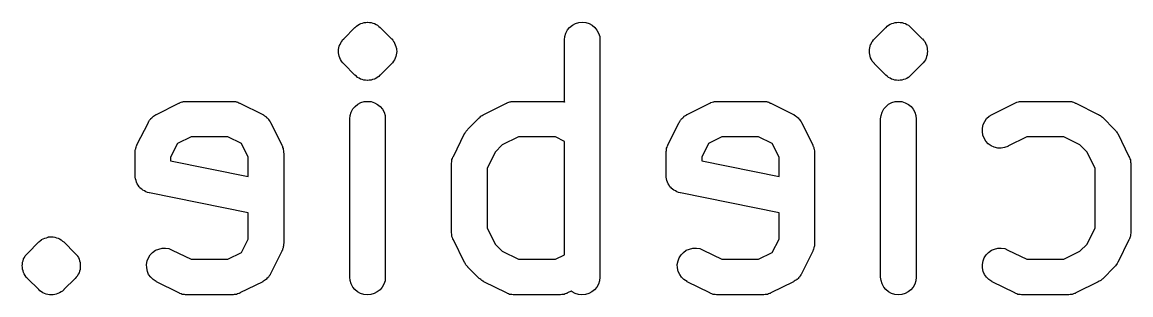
# Model space of a CAD drawing. Extents: x 131.5 to 184.4, y -145.8 to -137.7.
# Drawn here: x 131.51 to 136.184, y -145.467 to -144.317 of the extents above; entities that cross this region are included whole.
import ezdxf

# ---------------------------------------------------------------- set-up
doc = ezdxf.new("R2010")
doc.units = 0
doc.layers.add('BLACK', color=7, linetype='CONTINUOUS')

msp = doc.modelspace()

# ---------------------------------------------------------------- linework, layer by layer
at = {"layer": 'BLACK', "linetype": 'CONTINUOUS'}
for p, q in [((132.919, -144.334), (132.925, -144.33)), ((132.925, -144.329), (132.932, -144.326)), ((132.925, -144.33), (132.925, -144.329)), ((132.925, -144.33), (132.925, -144.33)), ((132.925, -144.33), (132.925, -144.33)), ((132.925, -144.33), (132.925, -144.33)), ((132.932, -144.326), (132.938, -144.323)), ((132.938, -144.323), (132.945, -144.321)), ((132.938, -144.323), (132.938, -144.323)), ((132.938, -144.323), (132.938, -144.323)), ((132.938, -144.323), (132.938, -144.323)), ((132.938, -144.323), (132.938, -144.323)), ((132.945, -144.321), (132.952, -144.319)), ((132.952, -144.319), (132.959, -144.318)), ((132.952, -144.319), (132.952, -144.319)), ((132.952, -144.319), (132.952, -144.319)), ((132.952, -144.319), (132.952, -144.319)), ((132.952, -144.319), (132.952, -144.319)), ((132.959, -144.318), (132.966, -144.317)), ((132.966, -144.317), (132.967, -144.317)), ((132.967, -144.317), (132.967, -144.317)), ((132.967, -144.317), (132.967, -144.317)), ((132.967, -144.317), (132.967, -144.317)), ((132.967, -144.317), (132.974, -144.318)), ((132.974, -144.318), (132.981, -144.319)), ((132.981, -144.319), (132.981, -144.319)), ((132.981, -144.319), (132.981, -144.319)), ((132.981, -144.319), (132.981, -144.319)), ((132.981, -144.319), (132.982, -144.319)), ((132.982, -144.319), (132.988, -144.321)), ((132.988, -144.321), (132.995, -144.323)), ((132.995, -144.323), (132.995, -144.323)), ((132.995, -144.323), (132.995, -144.323)), ((132.995, -144.323), (132.995, -144.323)), ((132.995, -144.323), (132.995, -144.323)), ((132.995, -144.323), (133.002, -144.327)), ((133.002, -144.327), (133.008, -144.33)), ((133.008, -144.33), (133.008, -144.33)), ((133.008, -144.33), (133.008, -144.33)), ((133.008, -144.33), (133.008, -144.33)), ((133.008, -144.33), (133.008, -144.33)), ((133.008, -144.33), (133.014, -144.335)), ((133.818, -144.339), (133.83, -144.33)), ((133.83, -144.33), (133.843, -144.323)), ((133.843, -144.323), (133.857, -144.319)), ((133.857, -144.319), (133.871, -144.317)), ((133.871, -144.317), (133.886, -144.319)), ((133.886, -144.319), (133.9, -144.323)), ((133.9, -144.323), (133.913, -144.33)), ((133.913, -144.33), (133.924, -144.34)), ((135.157, -144.334), (135.163, -144.33)), ((135.163, -144.329), (135.17, -144.326)), ((135.163, -144.33), (135.163, -144.329)), ((135.163, -144.33), (135.163, -144.33)), ((135.163, -144.33), (135.163, -144.33)), ((135.163, -144.33), (135.163, -144.33)), ((135.17, -144.326), (135.176, -144.323)), ((135.176, -144.323), (135.183, -144.321)), ((135.176, -144.323), (135.176, -144.323)), ((135.176, -144.323), (135.176, -144.323)), ((135.176, -144.323), (135.176, -144.323)), ((135.176, -144.323), (135.176, -144.323)), ((135.183, -144.321), (135.19, -144.319)), ((135.19, -144.319), (135.198, -144.318)), ((135.19, -144.319), (135.19, -144.319)), ((135.19, -144.319), (135.19, -144.319)), ((135.19, -144.319), (135.19, -144.319)), ((135.19, -144.319), (135.19, -144.319)), ((135.198, -144.318), (135.205, -144.317)), ((135.205, -144.317), (135.205, -144.317)), ((135.205, -144.317), (135.205, -144.317)), ((135.205, -144.317), (135.205, -144.317)), ((135.205, -144.317), (135.212, -144.318)), ((135.205, -144.317), (135.205, -144.317)), ((135.212, -144.318), (135.219, -144.319)), ((135.219, -144.319), (135.219, -144.319)), ((135.219, -144.319), (135.219, -144.319)), ((135.219, -144.319), (135.219, -144.319)), ((135.219, -144.319), (135.22, -144.319)), ((135.22, -144.319), (135.226, -144.321)), ((135.226, -144.321), (135.233, -144.323)), ((135.233, -144.323), (135.233, -144.323)), ((135.233, -144.323), (135.233, -144.323)), ((135.233, -144.323), (135.233, -144.323)), ((135.233, -144.323), (135.234, -144.323)), ((135.234, -144.323), (135.24, -144.327)), ((135.24, -144.327), (135.246, -144.33)), ((135.246, -144.33), (135.246, -144.33)), ((135.246, -144.33), (135.246, -144.33)), ((135.246, -144.33), (135.246, -144.33)), ((135.246, -144.33), (135.246, -144.33)), ((135.246, -144.33), (135.252, -144.335)), ((132.866, -144.387), (132.913, -144.339)), ((132.913, -144.339), (132.914, -144.339)), ((132.914, -144.339), (132.919, -144.334)), ((132.914, -144.339), (132.914, -144.339)), ((132.914, -144.339), (132.914, -144.339)), ((132.914, -144.339), (132.914, -144.339)), ((132.914, -144.339), (132.914, -144.339)), ((132.914, -144.339), (132.914, -144.339)), ((132.914, -144.339), (132.914, -144.339)), ((133.014, -144.335), (133.019, -144.339)), ((133.019, -144.339), (133.067, -144.387)), ((133.796, -144.391), (133.798, -144.377)), ((133.798, -144.377), (133.802, -144.363)), ((133.802, -144.363), (133.809, -144.35)), ((133.809, -144.35), (133.818, -144.339)), ((133.924, -144.34), (133.933, -144.351)), ((133.933, -144.351), (133.94, -144.364)), ((133.94, -144.364), (133.945, -144.378)), ((133.945, -144.378), (133.946, -144.392)), ((135.104, -144.387), (135.151, -144.339)), ((135.151, -144.339), (135.152, -144.339)), ((135.152, -144.339), (135.157, -144.334)), ((135.152, -144.339), (135.152, -144.339)), ((135.152, -144.339), (135.152, -144.339)), ((135.152, -144.339), (135.152, -144.339)), ((135.152, -144.339), (135.152, -144.339)), ((135.152, -144.339), (135.152, -144.339)), ((135.152, -144.339), (135.152, -144.339)), ((135.252, -144.335), (135.257, -144.339)), ((135.257, -144.339), (135.305, -144.387)), ((132.844, -144.432), (132.845, -144.425)), ((132.845, -144.425), (132.847, -144.418)), ((132.845, -144.425), (132.845, -144.425)), ((132.845, -144.425), (132.845, -144.425)), ((132.847, -144.418), (132.849, -144.411)), ((132.849, -144.411), (132.849, -144.411)), ((132.849, -144.411), (132.85, -144.411)), ((132.85, -144.411), (132.853, -144.404)), ((132.853, -144.404), (132.856, -144.398)), ((132.856, -144.398), (132.856, -144.398)), ((132.856, -144.398), (132.857, -144.398)), ((132.857, -144.398), (132.861, -144.392)), ((132.861, -144.392), (132.866, -144.387)), ((133.067, -144.387), (133.067, -144.387)), ((133.067, -144.387), (133.067, -144.387)), ((133.067, -144.387), (133.067, -144.387)), ((133.067, -144.387), (133.068, -144.388)), ((133.068, -144.388), (133.072, -144.393)), ((133.072, -144.393), (133.076, -144.399)), ((133.076, -144.399), (133.077, -144.399)), ((133.077, -144.399), (133.077, -144.399)), ((133.077, -144.399), (133.08, -144.405)), ((133.08, -144.405), (133.083, -144.412)), ((133.083, -144.412), (133.083, -144.412)), ((133.083, -144.412), (133.083, -144.412)), ((133.083, -144.412), (133.085, -144.419)), ((133.085, -144.419), (133.087, -144.426)), ((133.087, -144.426), (133.087, -144.426)), ((133.087, -144.426), (133.088, -144.426)), ((133.088, -144.426), (133.088, -144.433)), ((133.796, -144.392), (133.796, -144.391)), ((133.796, -144.654), (133.796, -144.392)), ((133.946, -144.392), (133.946, -145.392)), ((135.082, -144.432), (135.083, -144.425)), ((135.083, -144.425), (135.085, -144.418)), ((135.083, -144.425), (135.083, -144.425)), ((135.083, -144.425), (135.083, -144.425)), ((135.085, -144.418), (135.087, -144.411)), ((135.087, -144.411), (135.088, -144.411)), ((135.088, -144.411), (135.091, -144.404)), ((135.088, -144.411), (135.088, -144.411)), ((135.091, -144.404), (135.094, -144.398)), ((135.094, -144.398), (135.095, -144.398)), ((135.095, -144.398), (135.099, -144.392)), ((135.095, -144.398), (135.095, -144.398)), ((135.099, -144.392), (135.104, -144.387)), ((135.305, -144.387), (135.305, -144.387)), ((135.305, -144.387), (135.305, -144.387)), ((135.305, -144.387), (135.305, -144.387)), ((135.305, -144.387), (135.306, -144.388)), ((135.306, -144.388), (135.31, -144.393)), ((135.31, -144.393), (135.315, -144.399)), ((135.315, -144.399), (135.315, -144.399)), ((135.315, -144.399), (135.315, -144.399)), ((135.315, -144.399), (135.318, -144.405)), ((135.318, -144.405), (135.321, -144.412)), ((135.321, -144.412), (135.321, -144.412)), ((135.321, -144.412), (135.322, -144.412)), ((135.322, -144.412), (135.324, -144.419)), ((135.324, -144.419), (135.326, -144.426)), ((135.326, -144.426), (135.326, -144.426)), ((135.326, -144.426), (135.326, -144.426)), ((135.326, -144.426), (135.326, -144.433)), ((132.844, -144.439), (132.844, -144.432)), ((132.844, -144.44), (132.844, -144.439)), ((132.844, -144.439), (132.844, -144.439)), ((132.844, -144.447), (132.844, -144.44)), ((132.845, -144.454), (132.844, -144.447)), ((132.847, -144.461), (132.845, -144.454)), ((132.845, -144.454), (132.845, -144.454)), ((132.845, -144.454), (132.845, -144.454)), ((132.849, -144.468), (132.847, -144.461)), ((132.852, -144.475), (132.849, -144.468)), ((132.849, -144.468), (132.849, -144.468)), ((132.849, -144.468), (132.849, -144.468)), ((133.083, -144.469), (133.079, -144.476)), ((133.085, -144.462), (133.083, -144.469)), ((133.083, -144.469), (133.083, -144.469)), ((133.083, -144.469), (133.083, -144.469)), ((133.087, -144.455), (133.085, -144.462)), ((133.088, -144.448), (133.087, -144.455)), ((133.087, -144.455), (133.087, -144.455)), ((133.087, -144.455), (133.087, -144.455)), ((133.088, -144.433), (133.089, -144.44)), ((133.089, -144.441), (133.088, -144.448)), ((133.089, -144.44), (133.089, -144.441)), ((133.089, -144.441), (133.089, -144.441)), ((135.082, -144.439), (135.082, -144.432)), ((135.082, -144.44), (135.082, -144.439)), ((135.082, -144.439), (135.082, -144.439)), ((135.082, -144.447), (135.082, -144.44)), ((135.083, -144.454), (135.082, -144.447)), ((135.085, -144.461), (135.083, -144.454)), ((135.083, -144.454), (135.083, -144.454)), ((135.083, -144.454), (135.083, -144.454)), ((135.087, -144.468), (135.085, -144.461)), ((135.091, -144.475), (135.087, -144.468)), ((135.087, -144.468), (135.087, -144.468)), ((135.087, -144.468), (135.087, -144.468)), ((135.321, -144.469), (135.318, -144.476)), ((135.323, -144.462), (135.321, -144.469)), ((135.321, -144.469), (135.321, -144.469)), ((135.321, -144.469), (135.321, -144.469)), ((135.325, -144.455), (135.323, -144.462)), ((135.326, -144.448), (135.325, -144.455)), ((135.325, -144.455), (135.325, -144.455)), ((135.325, -144.455), (135.325, -144.455)), ((135.326, -144.433), (135.327, -144.44)), ((135.327, -144.441), (135.326, -144.448)), ((135.327, -144.44), (135.327, -144.441)), ((135.327, -144.441), (135.327, -144.441)), ((132.856, -144.481), (132.852, -144.475)), ((132.86, -144.487), (132.856, -144.481)), ((132.856, -144.481), (132.856, -144.481)), ((132.856, -144.481), (132.856, -144.481)), ((132.865, -144.492), (132.86, -144.487)), ((132.865, -144.493), (132.865, -144.492)), ((132.866, -144.493), (132.865, -144.493)), ((132.865, -144.493), (132.865, -144.493)), ((132.865, -144.493), (132.865, -144.493)), ((132.913, -144.541), (132.866, -144.493)), ((133.067, -144.493), (133.019, -144.541)), ((133.071, -144.488), (133.067, -144.493)), ((133.076, -144.482), (133.071, -144.488)), ((133.079, -144.476), (133.076, -144.482)), ((133.076, -144.482), (133.076, -144.482)), ((133.076, -144.482), (133.076, -144.482)), ((135.094, -144.481), (135.091, -144.475)), ((135.099, -144.487), (135.094, -144.481)), ((135.094, -144.481), (135.094, -144.481)), ((135.094, -144.481), (135.094, -144.481)), ((135.103, -144.492), (135.099, -144.487)), ((135.103, -144.493), (135.103, -144.492)), ((135.104, -144.493), (135.103, -144.493)), ((135.103, -144.493), (135.103, -144.493)), ((135.103, -144.493), (135.103, -144.493)), ((135.151, -144.541), (135.104, -144.493)), ((135.305, -144.493), (135.257, -144.541)), ((135.309, -144.488), (135.305, -144.493)), ((135.314, -144.482), (135.309, -144.488)), ((135.318, -144.476), (135.314, -144.482)), ((135.314, -144.482), (135.314, -144.482)), ((135.314, -144.482), (135.314, -144.482)), ((132.919, -144.545), (132.913, -144.541)), ((132.924, -144.55), (132.919, -144.545)), ((132.931, -144.553), (132.924, -144.55)), ((132.924, -144.55), (132.924, -144.55)), ((132.924, -144.55), (132.924, -144.55)), ((132.924, -144.55), (132.924, -144.55)), ((132.924, -144.55), (132.924, -144.55)), ((132.937, -144.557), (132.931, -144.553)), ((132.944, -144.559), (132.937, -144.557)), ((132.937, -144.557), (132.937, -144.557)), ((132.937, -144.557), (132.937, -144.557)), ((132.937, -144.557), (132.937, -144.557)), ((132.937, -144.557), (132.937, -144.557)), ((132.951, -144.561), (132.944, -144.559)), ((132.958, -144.562), (132.951, -144.561)), ((132.951, -144.561), (132.951, -144.561)), ((132.951, -144.561), (132.951, -144.561)), ((132.951, -144.561), (132.951, -144.561)), ((132.951, -144.561), (132.951, -144.561)), ((132.965, -144.563), (132.958, -144.562)), ((132.966, -144.563), (132.965, -144.563)), ((132.973, -144.562), (132.966, -144.563)), ((132.966, -144.563), (132.966, -144.563)), ((132.966, -144.563), (132.966, -144.563)), ((132.966, -144.563), (132.966, -144.563)), ((132.98, -144.561), (132.973, -144.562)), ((132.981, -144.561), (132.98, -144.561)), ((132.98, -144.561), (132.98, -144.561)), ((132.98, -144.561), (132.98, -144.561)), ((132.98, -144.561), (132.98, -144.561)), ((132.987, -144.559), (132.981, -144.561)), ((132.994, -144.557), (132.987, -144.559)), ((132.995, -144.557), (132.994, -144.557)), ((132.994, -144.557), (132.994, -144.557)), ((132.994, -144.557), (132.994, -144.557)), ((132.994, -144.557), (132.994, -144.557)), ((133.001, -144.554), (132.995, -144.557)), ((133.007, -144.551), (133.001, -144.554)), ((133.013, -144.546), (133.007, -144.55)), ((133.007, -144.55), (133.007, -144.55)), ((133.007, -144.55), (133.007, -144.55)), ((133.007, -144.55), (133.007, -144.55)), ((133.007, -144.55), (133.007, -144.551)), ((133.018, -144.541), (133.013, -144.546)), ((133.019, -144.541), (133.018, -144.541)), ((133.019, -144.541), (133.019, -144.541)), ((133.019, -144.541), (133.019, -144.541)), ((133.019, -144.541), (133.019, -144.541)), ((133.019, -144.541), (133.019, -144.541)), ((133.019, -144.541), (133.019, -144.541)), ((133.019, -144.541), (133.019, -144.541)), ((135.157, -144.545), (135.151, -144.541)), ((135.162, -144.55), (135.157, -144.545)), ((135.163, -144.55), (135.162, -144.55)), ((135.162, -144.55), (135.162, -144.55)), ((135.162, -144.55), (135.162, -144.55)), ((135.162, -144.55), (135.162, -144.55)), ((135.169, -144.553), (135.163, -144.55)), ((135.175, -144.557), (135.169, -144.553)), ((135.182, -144.559), (135.175, -144.557)), ((135.175, -144.557), (135.175, -144.557)), ((135.175, -144.557), (135.175, -144.557)), ((135.175, -144.557), (135.175, -144.557)), ((135.175, -144.557), (135.175, -144.557)), ((135.189, -144.561), (135.182, -144.559)), ((135.196, -144.562), (135.189, -144.561)), ((135.189, -144.561), (135.189, -144.561)), ((135.189, -144.561), (135.189, -144.561)), ((135.189, -144.561), (135.189, -144.561)), ((135.189, -144.561), (135.189, -144.561)), ((135.203, -144.563), (135.196, -144.562)), ((135.204, -144.563), (135.203, -144.563)), ((135.211, -144.562), (135.204, -144.563)), ((135.204, -144.563), (135.204, -144.563)), ((135.204, -144.563), (135.204, -144.563)), ((135.204, -144.563), (135.204, -144.563)), ((135.218, -144.561), (135.211, -144.562)), ((135.219, -144.561), (135.218, -144.561)), ((135.218, -144.561), (135.218, -144.561)), ((135.218, -144.561), (135.218, -144.561)), ((135.218, -144.561), (135.218, -144.561)), ((135.225, -144.559), (135.219, -144.561)), ((135.232, -144.557), (135.225, -144.559)), ((135.233, -144.557), (135.232, -144.557)), ((135.232, -144.557), (135.232, -144.557)), ((135.232, -144.557), (135.232, -144.557)), ((135.232, -144.557), (135.232, -144.557)), ((135.239, -144.554), (135.233, -144.557)), ((135.245, -144.551), (135.239, -144.554)), ((135.246, -144.55), (135.245, -144.55)), ((135.245, -144.55), (135.245, -144.55)), ((135.245, -144.55), (135.245, -144.55)), ((135.245, -144.55), (135.245, -144.551)), ((135.251, -144.546), (135.246, -144.55)), ((135.257, -144.541), (135.251, -144.546)), ((135.257, -144.541), (135.257, -144.541)), ((135.257, -144.541), (135.257, -144.541)), ((135.257, -144.541), (135.257, -144.541)), ((135.257, -144.541), (135.257, -144.541)), ((135.257, -144.541), (135.257, -144.541)), ((135.257, -144.541), (135.257, -144.541)), ((135.257, -144.541), (135.257, -144.541)), ((132.076, -144.706), (132.171, -144.659)), ((132.171, -144.659), (132.172, -144.658)), ((132.172, -144.658), (132.174, -144.657)), ((132.174, -144.657), (132.176, -144.656)), ((132.176, -144.656), (132.181, -144.655)), ((132.181, -144.655), (132.185, -144.653)), ((132.185, -144.653), (132.188, -144.653)), ((132.188, -144.653), (132.19, -144.652)), ((132.19, -144.652), (132.195, -144.652)), ((132.195, -144.652), (132.2, -144.651)), ((132.2, -144.651), (132.202, -144.651)), ((132.202, -144.651), (132.204, -144.651)), ((132.204, -144.651), (132.395, -144.651)), ((132.395, -144.651), (132.396, -144.651)), ((132.396, -144.651), (132.398, -144.651)), ((132.398, -144.651), (132.4, -144.651)), ((132.4, -144.651), (132.405, -144.652)), ((132.405, -144.652), (132.41, -144.652)), ((132.41, -144.652), (132.412, -144.653)), ((132.412, -144.653), (132.415, -144.653)), ((132.415, -144.653), (132.419, -144.655)), ((132.419, -144.655), (132.424, -144.657)), ((132.424, -144.657), (132.426, -144.658)), ((132.426, -144.658), (132.428, -144.659)), ((132.428, -144.659), (132.524, -144.706)), ((132.925, -144.663), (132.938, -144.656)), ((132.938, -144.656), (132.952, -144.652)), ((132.952, -144.652), (132.967, -144.651)), ((132.967, -144.651), (132.981, -144.652)), ((132.981, -144.652), (132.995, -144.657)), ((132.995, -144.657), (133.008, -144.664)), ((133.456, -144.706), (133.552, -144.659)), ((133.552, -144.659), (133.553, -144.658)), ((133.553, -144.658), (133.555, -144.657)), ((133.555, -144.657), (133.557, -144.656)), ((133.557, -144.656), (133.562, -144.655)), ((133.562, -144.655), (133.566, -144.653)), ((133.566, -144.653), (133.569, -144.653)), ((133.569, -144.653), (133.571, -144.652)), ((133.571, -144.652), (133.576, -144.652)), ((133.576, -144.652), (133.581, -144.651)), ((133.581, -144.651), (133.583, -144.651)), ((133.583, -144.651), (133.585, -144.651)), ((133.585, -144.651), (133.776, -144.651)), ((133.776, -144.651), (133.777, -144.651)), ((133.777, -144.651), (133.779, -144.651)), ((133.779, -144.651), (133.781, -144.651)), ((133.781, -144.651), (133.786, -144.652)), ((133.786, -144.652), (133.791, -144.652)), ((133.791, -144.652), (133.793, -144.653)), ((133.793, -144.653), (133.796, -144.653)), ((133.796, -144.653), (133.796, -144.654)), ((134.314, -144.706), (134.409, -144.659)), ((134.409, -144.659), (134.41, -144.658)), ((134.41, -144.658), (134.412, -144.657)), ((134.412, -144.657), (134.414, -144.656)), ((134.414, -144.656), (134.419, -144.655)), ((134.419, -144.655), (134.424, -144.653)), ((134.424, -144.653), (134.426, -144.653)), ((134.426, -144.653), (134.428, -144.652)), ((134.428, -144.652), (134.433, -144.652)), ((134.433, -144.652), (134.438, -144.651)), ((134.438, -144.651), (134.44, -144.651)), ((134.44, -144.651), (134.442, -144.651)), ((134.442, -144.651), (134.633, -144.651)), ((134.633, -144.651), (134.634, -144.651)), ((134.634, -144.651), (134.636, -144.651)), ((134.636, -144.651), (134.638, -144.651)), ((134.638, -144.651), (134.643, -144.652)), ((134.643, -144.652), (134.648, -144.652)), ((134.648, -144.652), (134.651, -144.653)), ((134.651, -144.653), (134.653, -144.653)), ((134.653, -144.653), (134.658, -144.655)), ((134.658, -144.655), (134.662, -144.657)), ((134.662, -144.657), (134.664, -144.658)), ((134.664, -144.658), (134.666, -144.659)), ((134.666, -144.659), (134.762, -144.706)), ((135.163, -144.663), (135.176, -144.656)), ((135.176, -144.656), (135.19, -144.652)), ((135.19, -144.652), (135.205, -144.651)), ((135.205, -144.651), (135.219, -144.652)), ((135.219, -144.652), (135.233, -144.657)), ((135.233, -144.657), (135.246, -144.664)), ((135.599, -144.706), (135.695, -144.659)), ((135.695, -144.658), (135.698, -144.657)), ((135.695, -144.659), (135.695, -144.658)), ((135.698, -144.657), (135.7, -144.656)), ((135.7, -144.656), (135.704, -144.655)), ((135.704, -144.655), (135.709, -144.653)), ((135.709, -144.653), (135.711, -144.653)), ((135.711, -144.653), (135.714, -144.652)), ((135.714, -144.652), (135.719, -144.652)), ((135.719, -144.652), (135.724, -144.651)), ((135.724, -144.651), (135.726, -144.651)), ((135.726, -144.651), (135.728, -144.651)), ((135.728, -144.651), (135.919, -144.651)), ((135.919, -144.651), (135.92, -144.651)), ((135.92, -144.651), (135.922, -144.651)), ((135.922, -144.651), (135.924, -144.651)), ((135.924, -144.651), (135.929, -144.652)), ((135.929, -144.652), (135.934, -144.652)), ((135.934, -144.652), (135.936, -144.653)), ((135.936, -144.653), (135.938, -144.653)), ((135.938, -144.653), (135.943, -144.655)), ((135.943, -144.655), (135.948, -144.657)), ((135.948, -144.657), (135.95, -144.658)), ((135.95, -144.658), (135.952, -144.659)), ((135.952, -144.659), (136.047, -144.706)), ((132.073, -144.708), (132.074, -144.707)), ((132.074, -144.707), (132.076, -144.706)), ((132.524, -144.706), (132.524, -144.707)), ((132.524, -144.707), (132.526, -144.708)), ((132.893, -144.71), (132.897, -144.696)), ((132.897, -144.696), (132.904, -144.683)), ((132.904, -144.683), (132.914, -144.672)), ((132.914, -144.672), (132.925, -144.663)), ((133.008, -144.664), (133.019, -144.673)), ((133.019, -144.673), (133.029, -144.684)), ((133.029, -144.684), (133.036, -144.697)), ((133.036, -144.697), (133.04, -144.711)), ((133.453, -144.708), (133.456, -144.706)), ((134.311, -144.708), (134.312, -144.707)), ((134.312, -144.707), (134.314, -144.706)), ((134.762, -144.706), (134.763, -144.707)), ((134.763, -144.707), (134.764, -144.708)), ((135.131, -144.71), (135.135, -144.696)), ((135.135, -144.696), (135.142, -144.683)), ((135.142, -144.683), (135.152, -144.672)), ((135.152, -144.672), (135.163, -144.663)), ((135.246, -144.664), (135.258, -144.673)), ((135.258, -144.673), (135.267, -144.684)), ((135.267, -144.684), (135.274, -144.697)), ((135.274, -144.697), (135.278, -144.711)), ((135.587, -144.714), (135.599, -144.706)), ((136.047, -144.706), (136.048, -144.707)), ((136.048, -144.707), (136.052, -144.709)), ((131.994, -144.835), (132.042, -144.74)), ((132.042, -144.739), (132.043, -144.737)), ((132.042, -144.74), (132.042, -144.739)), ((132.043, -144.737), (132.044, -144.736)), ((132.044, -144.736), (132.047, -144.731)), ((132.047, -144.731), (132.05, -144.727)), ((132.05, -144.727), (132.052, -144.725)), ((132.052, -144.724), (132.057, -144.72)), ((132.052, -144.725), (132.052, -144.724)), ((132.057, -144.72), (132.061, -144.716)), ((132.061, -144.716), (132.062, -144.715)), ((132.062, -144.715), (132.063, -144.714)), ((132.063, -144.714), (132.068, -144.711)), ((132.068, -144.711), (132.073, -144.708)), ((132.526, -144.708), (132.527, -144.708)), ((132.527, -144.708), (132.532, -144.712)), ((132.532, -144.712), (132.537, -144.715)), ((132.537, -144.715), (132.538, -144.716)), ((132.538, -144.716), (132.539, -144.717)), ((132.539, -144.717), (132.543, -144.721)), ((132.543, -144.721), (132.547, -144.725)), ((132.547, -144.725), (132.548, -144.726)), ((132.548, -144.726), (132.549, -144.727)), ((132.549, -144.727), (132.552, -144.732)), ((132.552, -144.732), (132.556, -144.737)), ((132.556, -144.737), (132.556, -144.738)), ((132.556, -144.738), (132.557, -144.74)), ((132.557, -144.74), (132.605, -144.835)), ((132.891, -144.725), (132.893, -144.71)), ((132.891, -144.726), (132.891, -144.725)), ((132.891, -145.392), (132.891, -144.726)), ((133.04, -144.711), (133.041, -144.726)), ((133.041, -144.726), (133.041, -145.392)), ((133.389, -144.768), (133.437, -144.72)), ((133.437, -144.72), (133.438, -144.72)), ((133.438, -144.72), (133.441, -144.717)), ((133.441, -144.717), (133.444, -144.714)), ((133.444, -144.714), (133.447, -144.712)), ((133.447, -144.712), (133.449, -144.71)), ((133.449, -144.71), (133.453, -144.708)), ((134.232, -144.835), (134.28, -144.74)), ((134.28, -144.74), (134.281, -144.739)), ((134.281, -144.737), (134.282, -144.736)), ((134.281, -144.739), (134.281, -144.737)), ((134.282, -144.736), (134.285, -144.731)), ((134.285, -144.731), (134.288, -144.727)), ((134.288, -144.727), (134.29, -144.725)), ((134.29, -144.725), (134.291, -144.724)), ((134.291, -144.724), (134.295, -144.72)), ((134.295, -144.72), (134.299, -144.716)), ((134.299, -144.716), (134.3, -144.715)), ((134.3, -144.715), (134.301, -144.714)), ((134.301, -144.714), (134.306, -144.711)), ((134.306, -144.711), (134.311, -144.708)), ((134.764, -144.708), (134.765, -144.708)), ((134.765, -144.708), (134.77, -144.712)), ((134.77, -144.712), (134.775, -144.715)), ((134.775, -144.715), (134.776, -144.716)), ((134.776, -144.716), (134.777, -144.717)), ((134.777, -144.717), (134.781, -144.721)), ((134.781, -144.721), (134.785, -144.725)), ((134.785, -144.725), (134.786, -144.726)), ((134.786, -144.726), (134.787, -144.727)), ((134.787, -144.727), (134.79, -144.732)), ((134.79, -144.732), (134.794, -144.737)), ((134.794, -144.737), (134.794, -144.738)), ((134.794, -144.738), (134.795, -144.74)), ((134.795, -144.74), (134.843, -144.835)), ((135.129, -144.725), (135.131, -144.71)), ((135.129, -144.726), (135.129, -144.725)), ((135.129, -145.392), (135.129, -144.726)), ((135.278, -144.711), (135.279, -144.726)), ((135.279, -144.726), (135.279, -145.392)), ((135.558, -144.764), (135.562, -144.749)), ((135.562, -144.749), (135.568, -144.736)), ((135.568, -144.736), (135.576, -144.724)), ((135.576, -144.724), (135.587, -144.714)), ((136.052, -144.709), (136.056, -144.711)), ((136.056, -144.711), (136.058, -144.713)), ((136.058, -144.713), (136.061, -144.715)), ((136.061, -144.715), (136.064, -144.718)), ((136.064, -144.718), (136.067, -144.72)), ((136.067, -144.72), (136.114, -144.768)), ((133.328, -144.883), (133.375, -144.787)), ((133.375, -144.787), (133.376, -144.786)), ((133.376, -144.786), (133.378, -144.783)), ((133.378, -144.783), (133.38, -144.779)), ((133.38, -144.779), (133.382, -144.777)), ((133.382, -144.777), (133.384, -144.774)), ((133.384, -144.774), (133.387, -144.771)), ((133.387, -144.771), (133.389, -144.768)), ((135.558, -144.778), (135.558, -144.764)), ((135.56, -144.793), (135.558, -144.778)), ((135.566, -144.806), (135.56, -144.793)), ((136.114, -144.768), (136.115, -144.769)), ((136.115, -144.769), (136.118, -144.772)), ((136.118, -144.772), (136.121, -144.775)), ((136.121, -144.775), (136.122, -144.778)), ((136.122, -144.778), (136.124, -144.78)), ((136.124, -144.78), (136.126, -144.784)), ((136.126, -144.784), (136.129, -144.787)), ((136.129, -144.787), (136.176, -144.883)), ((131.989, -144.849), (131.991, -144.844)), ((131.991, -144.844), (131.992, -144.839)), ((131.992, -144.839), (131.994, -144.837)), ((131.994, -144.837), (131.994, -144.835)), ((132.165, -144.829), (132.136, -144.886)), ((132.222, -144.801), (132.165, -144.829)), ((132.377, -144.801), (132.222, -144.801)), ((132.434, -144.829), (132.377, -144.801)), ((132.463, -144.886), (132.434, -144.829)), ((132.605, -144.835), (132.605, -144.836)), ((132.605, -144.836), (132.606, -144.838)), ((132.606, -144.838), (132.607, -144.84)), ((132.607, -144.84), (132.608, -144.845)), ((132.608, -144.845), (132.61, -144.85)), ((133.534, -144.835), (133.504, -144.865)), ((133.603, -144.801), (133.534, -144.835)), ((133.758, -144.801), (133.603, -144.801)), ((133.796, -144.82), (133.758, -144.801)), ((133.796, -145.298), (133.796, -144.82)), ((134.227, -144.849), (134.229, -144.844)), ((134.229, -144.844), (134.231, -144.839)), ((134.231, -144.839), (134.232, -144.837)), ((134.232, -144.837), (134.232, -144.835)), ((134.403, -144.829), (134.375, -144.886)), ((134.46, -144.801), (134.403, -144.829)), ((134.615, -144.801), (134.46, -144.801)), ((134.672, -144.829), (134.615, -144.801)), ((134.701, -144.886), (134.672, -144.829)), ((134.843, -144.835), (134.843, -144.836)), ((134.843, -144.836), (134.844, -144.838)), ((134.844, -144.838), (134.845, -144.84)), ((134.845, -144.84), (134.847, -144.845)), ((134.847, -144.845), (134.848, -144.85)), ((135.573, -144.819), (135.566, -144.806)), ((135.583, -144.83), (135.573, -144.819)), ((135.595, -144.838), (135.583, -144.83)), ((135.608, -144.844), (135.595, -144.838)), ((135.623, -144.848), (135.608, -144.844)), ((135.652, -144.846), (135.637, -144.848)), ((135.665, -144.841), (135.652, -144.846)), ((135.666, -144.84), (135.665, -144.841)), ((135.746, -144.801), (135.666, -144.84)), ((135.901, -144.801), (135.746, -144.801)), ((135.969, -144.835), (135.901, -144.801)), ((136, -144.865), (135.969, -144.835)), ((131.986, -144.868), (131.987, -144.865)), ((131.986, -144.869), (131.986, -144.868)), ((131.986, -144.964), (131.986, -144.869)), ((131.987, -144.858), (131.988, -144.853)), ((131.987, -144.863), (131.987, -144.858)), ((131.987, -144.865), (131.987, -144.863)), ((131.988, -144.853), (131.989, -144.851)), ((131.989, -144.851), (131.989, -144.849)), ((132.136, -144.886), (132.136, -144.902)), ((132.463, -144.968), (132.463, -144.886)), ((132.61, -144.85), (132.611, -144.852)), ((132.611, -144.852), (132.611, -144.854)), ((132.611, -144.854), (132.612, -144.859)), ((132.612, -144.859), (132.612, -144.864)), ((132.612, -144.864), (132.612, -144.866)), ((132.612, -144.866), (132.613, -144.869)), ((132.613, -144.869), (132.613, -145.25)), ((133.322, -144.896), (133.324, -144.892)), ((133.324, -144.892), (133.326, -144.887)), ((133.326, -144.887), (133.327, -144.885)), ((133.327, -144.885), (133.328, -144.883)), ((133.504, -144.865), (133.47, -144.934)), ((134.225, -144.863), (134.226, -144.858)), ((134.225, -144.865), (134.225, -144.863)), ((134.225, -144.868), (134.225, -144.865)), ((134.225, -144.869), (134.225, -144.868)), ((134.225, -144.964), (134.225, -144.869)), ((134.226, -144.853), (134.227, -144.851)), ((134.226, -144.858), (134.226, -144.853)), ((134.227, -144.851), (134.227, -144.849)), ((134.375, -144.886), (134.375, -144.902)), ((134.701, -144.968), (134.701, -144.886)), ((134.848, -144.85), (134.849, -144.852)), ((134.849, -144.852), (134.849, -144.854)), ((134.849, -144.854), (134.85, -144.859)), ((134.85, -144.859), (134.851, -144.864)), ((134.851, -144.864), (134.85, -144.866)), ((134.85, -144.866), (134.851, -144.869)), ((134.851, -144.869), (134.851, -145.25)), ((135.637, -144.848), (135.623, -144.848)), ((136.034, -144.934), (136, -144.865)), ((136.176, -144.883), (136.177, -144.884)), ((136.177, -144.884), (136.177, -144.886)), ((136.177, -144.886), (136.178, -144.888)), ((136.178, -144.888), (136.18, -144.893)), ((136.18, -144.893), (136.182, -144.897)), ((132.136, -144.902), (132.463, -144.968)), ((133.32, -144.911), (133.321, -144.906)), ((133.32, -144.913), (133.32, -144.911)), ((133.32, -144.915), (133.32, -144.913)), ((133.32, -144.916), (133.32, -144.915)), ((133.32, -145.202), (133.32, -144.916)), ((133.321, -144.901), (133.322, -144.898)), ((133.321, -144.906), (133.321, -144.901)), ((133.322, -144.898), (133.322, -144.896)), ((133.47, -144.934), (133.47, -145.184)), ((134.375, -144.902), (134.701, -144.968)), ((136.034, -145.184), (136.034, -144.934)), ((136.182, -144.897), (136.182, -144.9)), ((136.182, -144.9), (136.183, -144.902)), ((136.183, -144.902), (136.183, -144.907)), ((136.183, -144.907), (136.184, -144.912)), ((136.184, -144.912), (136.184, -144.914)), ((136.184, -144.914), (136.184, -144.916)), ((136.184, -144.916), (136.184, -145.202)), ((131.987, -144.971), (131.986, -144.964)), ((131.988, -144.978), (131.987, -144.971)), ((131.99, -144.985), (131.988, -144.978)), ((131.988, -144.978), (131.988, -144.978)), ((131.988, -144.978), (131.988, -144.978)), ((131.992, -144.992), (131.99, -144.985)), ((134.225, -144.971), (134.225, -144.964)), ((134.226, -144.978), (134.225, -144.971)), ((134.228, -144.985), (134.226, -144.978)), ((134.226, -144.978), (134.226, -144.978)), ((134.226, -144.978), (134.226, -144.978)), ((134.23, -144.992), (134.228, -144.985)), ((131.995, -144.999), (131.992, -144.992)), ((131.992, -144.992), (131.992, -144.992)), ((131.992, -144.992), (131.992, -144.992)), ((131.999, -145.005), (131.995, -144.999)), ((132.003, -145.011), (131.999, -145.005)), ((131.999, -145.005), (131.999, -145.005)), ((131.999, -145.005), (131.999, -145.005)), ((132.008, -145.016), (132.003, -145.011)), ((132.008, -145.017), (132.008, -145.016)), ((132.008, -145.016), (132.008, -145.016)), ((132.014, -145.021), (132.008, -145.017)), ((132.019, -145.026), (132.014, -145.021)), ((132.026, -145.029), (132.019, -145.026)), ((132.019, -145.026), (132.019, -145.026)), ((132.019, -145.026), (132.019, -145.026)), ((132.032, -145.033), (132.026, -145.029)), ((132.039, -145.035), (132.032, -145.033)), ((132.032, -145.033), (132.032, -145.033)), ((132.032, -145.033), (132.032, -145.033)), ((134.233, -144.999), (134.23, -144.992)), ((134.23, -144.992), (134.23, -144.992)), ((134.23, -144.992), (134.23, -144.992)), ((134.237, -145.005), (134.233, -144.999)), ((134.241, -145.011), (134.237, -145.005)), ((134.237, -145.005), (134.237, -145.005)), ((134.237, -145.005), (134.237, -145.005)), ((134.246, -145.016), (134.241, -145.011)), ((134.246, -145.017), (134.246, -145.016)), ((134.246, -145.016), (134.246, -145.016)), ((134.252, -145.021), (134.246, -145.017)), ((134.257, -145.026), (134.252, -145.021)), ((134.258, -145.026), (134.257, -145.026)), ((134.257, -145.026), (134.257, -145.026)), ((134.264, -145.029), (134.258, -145.026)), ((134.27, -145.033), (134.264, -145.029)), ((134.277, -145.035), (134.27, -145.033)), ((134.27, -145.033), (134.27, -145.033)), ((134.27, -145.033), (134.27, -145.033)), ((132.046, -145.037), (132.039, -145.035)), ((132.047, -145.037), (132.046, -145.037)), ((132.046, -145.037), (132.046, -145.037)), ((132.046, -145.037), (132.046, -145.037)), ((132.046, -145.037), (132.046, -145.037)), ((132.463, -145.121), (132.047, -145.037)), ((134.284, -145.037), (134.277, -145.035)), ((134.285, -145.037), (134.284, -145.037)), ((134.284, -145.037), (134.284, -145.037)), ((134.284, -145.037), (134.284, -145.037)), ((134.284, -145.037), (134.284, -145.037)), ((134.701, -145.121), (134.285, -145.037)), ((132.463, -145.232), (132.463, -145.121)), ((134.701, -145.232), (134.701, -145.121)), ((133.32, -145.204), (133.32, -145.202)), ((133.32, -145.206), (133.32, -145.204)), ((133.321, -145.211), (133.32, -145.206)), ((133.321, -145.216), (133.321, -145.211)), ((133.322, -145.219), (133.321, -145.216)), ((133.322, -145.221), (133.322, -145.219)), ((133.324, -145.226), (133.322, -145.221)), ((133.47, -145.184), (133.504, -145.253)), ((136, -145.253), (136.034, -145.184)), ((136.182, -145.22), (136.181, -145.222)), ((136.183, -145.212), (136.182, -145.217)), ((136.182, -145.217), (136.182, -145.22)), ((136.184, -145.207), (136.183, -145.212)), ((136.184, -145.202), (136.184, -145.203)), ((136.184, -145.203), (136.184, -145.205)), ((136.184, -145.205), (136.184, -145.207)), ((131.532, -145.292), (131.58, -145.244)), ((131.58, -145.244), (131.581, -145.243)), ((131.58, -145.244), (131.58, -145.244)), ((131.58, -145.244), (131.58, -145.244)), ((131.58, -145.244), (131.58, -145.244)), ((131.58, -145.244), (131.58, -145.244)), ((131.58, -145.244), (131.58, -145.244)), ((131.58, -145.244), (131.58, -145.244)), ((131.581, -145.243), (131.586, -145.239)), ((131.586, -145.239), (131.592, -145.235)), ((131.592, -145.234), (131.598, -145.231)), ((131.592, -145.235), (131.592, -145.234)), ((131.592, -145.234), (131.592, -145.234)), ((131.592, -145.234), (131.592, -145.234)), ((131.592, -145.234), (131.592, -145.234)), ((131.598, -145.231), (131.605, -145.228)), ((131.605, -145.228), (131.612, -145.226)), ((131.605, -145.228), (131.605, -145.228)), ((131.605, -145.228), (131.605, -145.228)), ((131.605, -145.228), (131.605, -145.228)), ((131.605, -145.228), (131.605, -145.228)), ((131.612, -145.226), (131.619, -145.224)), ((131.619, -145.224), (131.619, -145.223)), ((131.619, -145.223), (131.619, -145.223)), ((131.619, -145.223), (131.619, -145.223)), ((131.619, -145.223), (131.626, -145.223)), ((131.619, -145.224), (131.619, -145.224)), ((131.626, -145.223), (131.633, -145.222)), ((131.633, -145.222), (131.633, -145.222)), ((131.633, -145.222), (131.634, -145.222)), ((131.633, -145.222), (131.633, -145.222)), ((131.634, -145.222), (131.634, -145.222)), ((131.634, -145.222), (131.641, -145.223)), ((131.641, -145.223), (131.648, -145.224)), ((131.648, -145.224), (131.648, -145.224)), ((131.648, -145.224), (131.648, -145.224)), ((131.648, -145.224), (131.648, -145.224)), ((131.648, -145.224), (131.648, -145.224)), ((131.648, -145.224), (131.655, -145.226)), ((131.655, -145.226), (131.655, -145.226)), ((131.655, -145.226), (131.662, -145.228)), ((131.662, -145.228), (131.662, -145.228)), ((131.662, -145.228), (131.662, -145.228)), ((131.662, -145.228), (131.662, -145.228)), ((131.662, -145.228), (131.662, -145.228)), ((131.662, -145.228), (131.668, -145.231)), ((131.668, -145.231), (131.675, -145.235)), ((131.675, -145.235), (131.675, -145.235)), ((131.675, -145.235), (131.675, -145.235)), ((131.675, -145.235), (131.675, -145.235)), ((131.675, -145.235), (131.675, -145.235)), ((131.675, -145.235), (131.68, -145.24)), ((131.68, -145.24), (131.686, -145.244)), ((131.686, -145.244), (131.734, -145.292)), ((132.434, -145.289), (132.463, -145.232)), ((132.611, -145.265), (132.61, -145.267)), ((132.61, -145.267), (132.61, -145.269)), ((132.612, -145.26), (132.611, -145.265)), ((132.613, -145.251), (132.612, -145.253)), ((132.612, -145.253), (132.612, -145.255)), ((132.612, -145.255), (132.612, -145.26)), ((132.613, -145.25), (132.613, -145.251)), ((133.325, -145.23), (133.324, -145.226)), ((133.326, -145.232), (133.325, -145.23)), ((133.327, -145.235), (133.326, -145.232)), ((133.328, -145.235), (133.327, -145.235)), ((133.375, -145.331), (133.328, -145.235)), ((133.504, -145.253), (133.534, -145.283)), ((134.672, -145.289), (134.701, -145.232)), ((134.849, -145.265), (134.848, -145.267)), ((134.848, -145.267), (134.848, -145.269)), ((134.85, -145.26), (134.849, -145.265)), ((134.851, -145.251), (134.85, -145.253)), ((134.85, -145.253), (134.851, -145.255)), ((134.851, -145.255), (134.85, -145.26)), ((134.851, -145.25), (134.851, -145.251)), ((135.969, -145.283), (136, -145.253)), ((136.176, -145.235), (136.129, -145.331)), ((136.177, -145.233), (136.176, -145.235)), ((136.178, -145.231), (136.177, -145.233)), ((136.18, -145.227), (136.178, -145.231)), ((136.181, -145.222), (136.18, -145.227)), ((131.516, -145.315), (131.52, -145.309)), ((131.52, -145.309), (131.523, -145.303)), ((131.523, -145.303), (131.528, -145.297)), ((131.523, -145.303), (131.523, -145.303)), ((131.523, -145.303), (131.523, -145.303)), ((131.528, -145.297), (131.532, -145.292)), ((131.734, -145.292), (131.734, -145.292)), ((131.734, -145.292), (131.734, -145.292)), ((131.734, -145.292), (131.734, -145.292)), ((131.734, -145.292), (131.734, -145.292)), ((131.734, -145.292), (131.739, -145.298)), ((131.739, -145.298), (131.743, -145.303)), ((131.743, -145.303), (131.743, -145.304)), ((131.743, -145.304), (131.743, -145.304)), ((131.743, -145.304), (131.747, -145.31)), ((131.747, -145.31), (131.75, -145.316)), ((132.037, -145.324), (132.042, -145.311)), ((132.042, -145.311), (132.05, -145.298)), ((132.05, -145.298), (132.06, -145.288)), ((132.06, -145.288), (132.072, -145.279)), ((132.072, -145.279), (132.086, -145.274)), ((132.086, -145.274), (132.1, -145.27)), ((132.1, -145.27), (132.114, -145.27)), ((132.114, -145.27), (132.129, -145.272)), ((132.129, -145.272), (132.143, -145.278)), ((132.143, -145.278), (132.222, -145.317)), ((132.377, -145.317), (132.434, -145.289)), ((132.605, -145.283), (132.557, -145.378)), ((132.607, -145.279), (132.605, -145.281)), ((132.605, -145.281), (132.605, -145.283)), ((132.608, -145.274), (132.607, -145.279)), ((132.61, -145.269), (132.608, -145.274)), ((133.534, -145.283), (133.603, -145.317)), ((133.758, -145.317), (133.796, -145.298)), ((134.275, -145.324), (134.28, -145.311)), ((134.28, -145.311), (134.288, -145.298)), ((134.288, -145.298), (134.298, -145.288)), ((134.298, -145.288), (134.31, -145.279)), ((134.31, -145.279), (134.324, -145.274)), ((134.324, -145.274), (134.338, -145.27)), ((134.338, -145.27), (134.353, -145.27)), ((134.353, -145.27), (134.367, -145.272)), ((134.367, -145.272), (134.381, -145.278)), ((134.381, -145.278), (134.46, -145.317)), ((134.615, -145.317), (134.672, -145.289)), ((134.843, -145.283), (134.795, -145.378)), ((134.844, -145.281), (134.843, -145.283)), ((134.845, -145.279), (134.844, -145.281)), ((134.846, -145.274), (134.845, -145.279)), ((134.848, -145.269), (134.846, -145.274)), ((135.561, -145.324), (135.566, -145.311)), ((135.566, -145.311), (135.574, -145.298)), ((135.574, -145.298), (135.584, -145.288)), ((135.584, -145.288), (135.596, -145.279)), ((135.596, -145.279), (135.609, -145.274)), ((135.609, -145.274), (135.624, -145.27)), ((135.624, -145.27), (135.638, -145.27)), ((135.638, -145.27), (135.653, -145.272)), ((135.653, -145.272), (135.666, -145.278)), ((135.666, -145.278), (135.746, -145.317)), ((135.901, -145.317), (135.969, -145.283)), ((131.51, -145.344), (131.511, -145.337)), ((131.511, -145.351), (131.51, -145.344)), ((131.51, -145.344), (131.51, -145.344)), ((131.51, -145.344), (131.51, -145.344)), ((131.511, -145.337), (131.512, -145.33)), ((131.512, -145.359), (131.511, -145.351)), ((131.512, -145.329), (131.514, -145.323)), ((131.512, -145.33), (131.512, -145.329)), ((131.512, -145.33), (131.512, -145.33)), ((131.514, -145.366), (131.512, -145.359)), ((131.512, -145.359), (131.512, -145.359)), ((131.512, -145.359), (131.512, -145.359)), ((131.514, -145.323), (131.516, -145.316)), ((131.516, -145.316), (131.516, -145.315)), ((131.516, -145.316), (131.516, -145.316)), ((131.75, -145.316), (131.75, -145.317)), ((131.75, -145.317), (131.75, -145.317)), ((131.75, -145.317), (131.752, -145.324)), ((131.752, -145.324), (131.754, -145.33)), ((131.754, -145.36), (131.752, -145.367)), ((131.754, -145.33), (131.754, -145.331)), ((131.754, -145.331), (131.754, -145.331)), ((131.754, -145.331), (131.755, -145.338)), ((131.755, -145.352), (131.754, -145.36)), ((131.754, -145.36), (131.754, -145.36)), ((131.754, -145.36), (131.754, -145.36)), ((131.755, -145.338), (131.755, -145.345)), ((131.755, -145.345), (131.755, -145.345)), ((131.755, -145.345), (131.755, -145.346)), ((131.755, -145.346), (131.755, -145.352)), ((132.034, -145.339), (132.037, -145.324)), ((132.035, -145.353), (132.034, -145.339)), ((132.038, -145.368), (132.035, -145.353)), ((132.222, -145.317), (132.377, -145.317)), ((133.378, -145.334), (133.375, -145.331)), ((133.379, -145.338), (133.378, -145.334)), ((133.381, -145.34), (133.379, -145.338)), ((133.383, -145.343), (133.381, -145.34)), ((133.386, -145.346), (133.383, -145.343)), ((133.389, -145.349), (133.386, -145.346)), ((133.389, -145.35), (133.389, -145.349)), ((133.437, -145.398), (133.389, -145.35)), ((133.603, -145.317), (133.758, -145.317)), ((134.272, -145.339), (134.275, -145.324)), ((134.273, -145.353), (134.272, -145.339)), ((134.276, -145.368), (134.273, -145.353)), ((134.46, -145.317), (134.615, -145.317)), ((135.558, -145.339), (135.561, -145.324)), ((135.558, -145.353), (135.558, -145.339)), ((135.561, -145.368), (135.558, -145.353)), ((135.746, -145.317), (135.901, -145.317)), ((136.114, -145.35), (136.067, -145.398)), ((136.117, -145.347), (136.114, -145.35)), ((136.12, -145.344), (136.117, -145.347)), ((136.122, -145.341), (136.12, -145.344)), ((136.124, -145.339), (136.122, -145.341)), ((136.126, -145.335), (136.124, -145.339)), ((136.128, -145.332), (136.126, -145.335)), ((136.129, -145.331), (136.128, -145.332)), ((131.516, -145.373), (131.514, -145.366)), ((131.519, -145.379), (131.516, -145.373)), ((131.516, -145.373), (131.516, -145.373)), ((131.516, -145.373), (131.516, -145.373)), ((131.522, -145.386), (131.519, -145.379)), ((131.523, -145.386), (131.522, -145.386)), ((131.527, -145.392), (131.523, -145.386)), ((131.523, -145.386), (131.523, -145.386)), ((131.531, -145.397), (131.527, -145.392)), ((131.532, -145.397), (131.531, -145.397)), ((131.532, -145.398), (131.532, -145.397)), ((131.532, -145.397), (131.532, -145.397)), ((131.532, -145.397), (131.532, -145.397)), ((131.58, -145.445), (131.532, -145.398)), ((131.734, -145.398), (131.686, -145.445)), ((131.738, -145.392), (131.734, -145.398)), ((131.743, -145.387), (131.738, -145.392)), ((131.746, -145.38), (131.743, -145.386)), ((131.743, -145.386), (131.743, -145.387)), ((131.743, -145.387), (131.743, -145.387)), ((131.75, -145.374), (131.746, -145.38)), ((131.752, -145.367), (131.75, -145.374)), ((131.75, -145.374), (131.75, -145.374)), ((131.75, -145.374), (131.75, -145.374)), ((132.043, -145.381), (132.038, -145.368)), ((132.052, -145.393), (132.043, -145.381)), ((132.062, -145.403), (132.052, -145.393)), ((132.075, -145.411), (132.062, -145.403)), ((132.531, -145.407), (132.526, -145.41)), ((132.536, -145.404), (132.531, -145.407)), ((132.537, -145.403), (132.536, -145.404)), ((132.538, -145.402), (132.537, -145.403)), ((132.542, -145.398), (132.538, -145.402)), ((132.547, -145.394), (132.542, -145.398)), ((132.548, -145.393), (132.547, -145.394)), ((132.549, -145.392), (132.548, -145.393)), ((132.552, -145.387), (132.549, -145.392)), ((132.555, -145.382), (132.552, -145.387)), ((132.556, -145.381), (132.555, -145.382)), ((132.557, -145.379), (132.556, -145.381)), ((132.557, -145.378), (132.557, -145.379)), ((132.893, -145.407), (132.891, -145.392)), ((132.897, -145.421), (132.893, -145.407)), ((133.04, -145.408), (133.035, -145.422)), ((133.041, -145.393), (133.04, -145.408)), ((133.041, -145.392), (133.041, -145.393)), ((133.44, -145.4), (133.437, -145.398)), ((133.443, -145.403), (133.44, -145.4)), ((133.446, -145.405), (133.443, -145.403)), ((133.448, -145.407), (133.446, -145.405)), ((133.452, -145.409), (133.448, -145.407)), ((133.944, -145.408), (133.94, -145.422)), ((133.946, -145.393), (133.944, -145.408)), ((133.946, -145.392), (133.946, -145.393)), ((134.282, -145.381), (134.276, -145.368)), ((134.29, -145.393), (134.282, -145.381)), ((134.3, -145.403), (134.29, -145.393)), ((134.313, -145.411), (134.3, -145.403)), ((134.769, -145.407), (134.764, -145.41)), ((134.774, -145.404), (134.769, -145.407)), ((134.775, -145.403), (134.774, -145.404)), ((134.777, -145.402), (134.775, -145.403)), ((134.781, -145.398), (134.777, -145.402)), ((134.785, -145.394), (134.781, -145.398)), ((134.786, -145.393), (134.785, -145.394)), ((134.787, -145.392), (134.786, -145.393)), ((134.79, -145.387), (134.787, -145.392)), ((134.793, -145.382), (134.79, -145.387)), ((134.794, -145.381), (134.793, -145.382)), ((134.795, -145.379), (134.794, -145.381)), ((134.795, -145.378), (134.795, -145.379)), ((135.131, -145.407), (135.129, -145.392)), ((135.135, -145.421), (135.131, -145.407)), ((135.278, -145.408), (135.273, -145.422)), ((135.279, -145.393), (135.278, -145.408)), ((135.279, -145.392), (135.279, -145.393)), ((135.567, -145.381), (135.561, -145.368)), ((135.576, -145.393), (135.567, -145.381)), ((135.586, -145.403), (135.576, -145.393)), ((135.598, -145.411), (135.586, -145.403)), ((136.055, -145.408), (136.051, -145.41)), ((136.057, -145.406), (136.055, -145.408)), ((136.06, -145.404), (136.057, -145.406)), ((136.063, -145.401), (136.06, -145.404)), ((136.066, -145.399), (136.063, -145.401)), ((136.067, -145.398), (136.066, -145.399)), ((131.585, -145.45), (131.58, -145.445)), ((131.591, -145.454), (131.585, -145.45)), ((131.591, -145.455), (131.591, -145.454)), ((131.591, -145.454), (131.591, -145.454)), ((131.68, -145.451), (131.674, -145.455)), ((131.685, -145.446), (131.68, -145.451)), ((131.686, -145.446), (131.685, -145.446)), ((131.685, -145.446), (131.685, -145.446)), ((131.685, -145.446), (131.685, -145.446)), ((131.685, -145.446), (131.685, -145.446)), ((131.686, -145.445), (131.686, -145.446)), ((131.686, -145.446), (131.686, -145.446)), ((131.686, -145.446), (131.686, -145.446)), ((132.076, -145.412), (132.075, -145.411)), ((132.171, -145.459), (132.076, -145.412)), ((132.524, -145.412), (132.428, -145.459)), ((132.525, -145.411), (132.524, -145.412)), ((132.526, -145.41), (132.525, -145.411)), ((132.904, -145.434), (132.897, -145.421)), ((132.913, -145.445), (132.904, -145.434)), ((132.924, -145.455), (132.913, -145.445)), ((133.019, -145.446), (133.007, -145.455)), ((133.028, -145.435), (133.019, -145.446)), ((133.035, -145.422), (133.028, -145.435)), ((133.456, -145.411), (133.452, -145.409)), ((133.456, -145.412), (133.456, -145.411)), ((133.552, -145.459), (133.456, -145.412)), ((133.825, -145.451), (133.809, -145.459)), ((133.829, -145.455), (133.825, -145.451)), ((133.923, -145.446), (133.912, -145.455)), ((133.933, -145.435), (133.923, -145.446)), ((133.94, -145.422), (133.933, -145.435)), ((134.314, -145.412), (134.313, -145.411)), ((134.409, -145.459), (134.314, -145.412)), ((134.762, -145.412), (134.666, -145.459)), ((134.763, -145.411), (134.762, -145.412)), ((134.764, -145.41), (134.763, -145.411)), ((135.142, -145.434), (135.135, -145.421)), ((135.151, -145.445), (135.142, -145.434)), ((135.162, -145.455), (135.151, -145.445)), ((135.257, -145.446), (135.245, -145.455)), ((135.266, -145.435), (135.257, -145.446)), ((135.273, -145.422), (135.266, -145.435)), ((135.599, -145.412), (135.598, -145.411)), ((135.695, -145.459), (135.599, -145.412)), ((136.047, -145.412), (135.952, -145.459)), ((136.051, -145.41), (136.047, -145.412)), ((131.597, -145.458), (131.591, -145.455)), ((131.591, -145.455), (131.591, -145.455)), ((131.591, -145.455), (131.591, -145.455)), ((131.604, -145.461), (131.597, -145.458)), ((131.604, -145.462), (131.604, -145.461)), ((131.604, -145.461), (131.604, -145.461)), ((131.611, -145.464), (131.604, -145.462)), ((131.604, -145.462), (131.604, -145.462)), ((131.604, -145.462), (131.604, -145.462)), ((131.618, -145.466), (131.611, -145.464)), ((131.625, -145.467), (131.618, -145.466)), ((131.618, -145.466), (131.618, -145.466)), ((131.618, -145.466), (131.618, -145.466)), ((131.618, -145.466), (131.618, -145.466)), ((131.618, -145.466), (131.618, -145.466)), ((131.632, -145.467), (131.625, -145.467)), ((131.633, -145.467), (131.632, -145.467)), ((131.632, -145.467), (131.632, -145.467)), ((131.632, -145.467), (131.632, -145.467)), ((131.632, -145.467), (131.632, -145.467)), ((131.64, -145.467), (131.633, -145.467)), ((131.647, -145.466), (131.64, -145.467)), ((131.654, -145.464), (131.647, -145.466)), ((131.647, -145.466), (131.647, -145.466)), ((131.647, -145.466), (131.647, -145.466)), ((131.647, -145.466), (131.647, -145.466)), ((131.647, -145.466), (131.647, -145.466)), ((131.661, -145.462), (131.654, -145.464)), ((131.667, -145.459), (131.661, -145.462)), ((131.661, -145.462), (131.661, -145.462)), ((131.661, -145.462), (131.661, -145.462)), ((131.661, -145.462), (131.661, -145.462)), ((131.661, -145.462), (131.661, -145.462)), ((131.674, -145.455), (131.667, -145.459)), ((131.674, -145.455), (131.674, -145.455)), ((131.674, -145.455), (131.674, -145.455)), ((131.674, -145.455), (131.674, -145.455)), ((131.674, -145.455), (131.674, -145.455)), ((132.173, -145.46), (132.171, -145.459)), ((132.175, -145.461), (132.173, -145.46)), ((132.18, -145.463), (132.175, -145.461)), ((132.184, -145.465), (132.18, -145.463)), ((132.187, -145.465), (132.184, -145.465)), ((132.189, -145.466), (132.187, -145.465)), ((132.194, -145.466), (132.189, -145.466)), ((132.199, -145.467), (132.194, -145.466)), ((132.201, -145.467), (132.199, -145.467)), ((132.203, -145.467), (132.201, -145.467)), ((132.204, -145.467), (132.203, -145.467)), ((132.395, -145.467), (132.204, -145.467)), ((132.397, -145.467), (132.395, -145.467)), ((132.399, -145.467), (132.397, -145.467)), ((132.404, -145.466), (132.399, -145.467)), ((132.409, -145.466), (132.404, -145.466)), ((132.411, -145.465), (132.409, -145.466)), ((132.414, -145.465), (132.411, -145.465)), ((132.418, -145.463), (132.414, -145.465)), ((132.423, -145.462), (132.418, -145.463)), ((132.425, -145.461), (132.423, -145.462)), ((132.427, -145.46), (132.425, -145.461)), ((132.428, -145.459), (132.427, -145.46)), ((132.937, -145.462), (132.924, -145.455)), ((132.951, -145.466), (132.937, -145.462)), ((132.966, -145.467), (132.951, -145.466)), ((132.98, -145.466), (132.966, -145.467)), ((132.994, -145.462), (132.98, -145.466)), ((133.007, -145.455), (132.994, -145.462)), ((133.554, -145.46), (133.552, -145.459)), ((133.556, -145.461), (133.554, -145.46)), ((133.561, -145.463), (133.556, -145.461)), ((133.565, -145.465), (133.561, -145.463)), ((133.568, -145.465), (133.565, -145.465)), ((133.57, -145.466), (133.568, -145.465)), ((133.575, -145.466), (133.57, -145.466)), ((133.58, -145.467), (133.575, -145.466)), ((133.582, -145.467), (133.58, -145.467)), ((133.584, -145.467), (133.582, -145.467)), ((133.585, -145.467), (133.584, -145.467)), ((133.776, -145.467), (133.585, -145.467)), ((133.778, -145.467), (133.776, -145.467)), ((133.78, -145.467), (133.778, -145.467)), ((133.785, -145.466), (133.78, -145.467)), ((133.79, -145.466), (133.785, -145.466)), ((133.792, -145.465), (133.79, -145.466)), ((133.795, -145.465), (133.792, -145.465)), ((133.799, -145.463), (133.795, -145.465)), ((133.804, -145.462), (133.799, -145.463)), ((133.806, -145.461), (133.804, -145.462)), ((133.808, -145.46), (133.806, -145.461)), ((133.809, -145.459), (133.808, -145.46)), ((133.842, -145.462), (133.829, -145.455)), ((133.856, -145.466), (133.842, -145.462)), ((133.87, -145.467), (133.856, -145.466)), ((133.885, -145.466), (133.87, -145.467)), ((133.899, -145.462), (133.885, -145.466)), ((133.912, -145.455), (133.899, -145.462)), ((134.411, -145.46), (134.409, -145.459)), ((134.413, -145.461), (134.411, -145.46)), ((134.418, -145.463), (134.413, -145.461)), ((134.423, -145.465), (134.418, -145.463)), ((134.425, -145.465), (134.423, -145.465)), ((134.427, -145.466), (134.425, -145.465)), ((134.432, -145.466), (134.427, -145.466)), ((134.437, -145.467), (134.432, -145.466)), ((134.439, -145.467), (134.437, -145.467)), ((134.441, -145.467), (134.439, -145.467)), ((134.442, -145.467), (134.441, -145.467)), ((134.633, -145.467), (134.442, -145.467)), ((134.635, -145.467), (134.633, -145.467)), ((134.637, -145.467), (134.635, -145.467)), ((134.642, -145.466), (134.637, -145.467)), ((134.647, -145.466), (134.642, -145.466)), ((134.65, -145.465), (134.647, -145.466)), ((134.652, -145.465), (134.65, -145.465)), ((134.657, -145.463), (134.652, -145.465)), ((134.661, -145.462), (134.657, -145.463)), ((134.663, -145.461), (134.661, -145.462)), ((134.665, -145.46), (134.663, -145.461)), ((134.666, -145.459), (134.665, -145.46)), ((135.175, -145.462), (135.162, -145.455)), ((135.189, -145.466), (135.175, -145.462)), ((135.204, -145.467), (135.189, -145.466)), ((135.218, -145.466), (135.204, -145.467)), ((135.232, -145.462), (135.218, -145.466)), ((135.245, -145.455), (135.232, -145.462)), ((135.697, -145.46), (135.695, -145.459)), ((135.699, -145.461), (135.697, -145.46)), ((135.703, -145.463), (135.699, -145.461)), ((135.708, -145.465), (135.703, -145.463)), ((135.71, -145.465), (135.708, -145.465)), ((135.713, -145.466), (135.71, -145.465)), ((135.718, -145.466), (135.713, -145.466)), ((135.723, -145.467), (135.718, -145.466)), ((135.725, -145.467), (135.723, -145.467)), ((135.727, -145.467), (135.725, -145.467)), ((135.728, -145.467), (135.727, -145.467)), ((135.919, -145.467), (135.728, -145.467)), ((135.921, -145.467), (135.919, -145.467)), ((135.923, -145.467), (135.921, -145.467)), ((135.928, -145.466), (135.923, -145.467)), ((135.933, -145.466), (135.928, -145.466)), ((135.935, -145.465), (135.933, -145.466)), ((135.937, -145.465), (135.935, -145.465)), ((135.942, -145.463), (135.937, -145.465)), ((135.947, -145.462), (135.942, -145.463)), ((135.949, -145.461), (135.947, -145.462)), ((135.951, -145.46), (135.949, -145.461)), ((135.952, -145.459), (135.951, -145.46))]:
    msp.add_line(p, q, dxfattribs=at)

doc.saveas('drawing.dxf')
